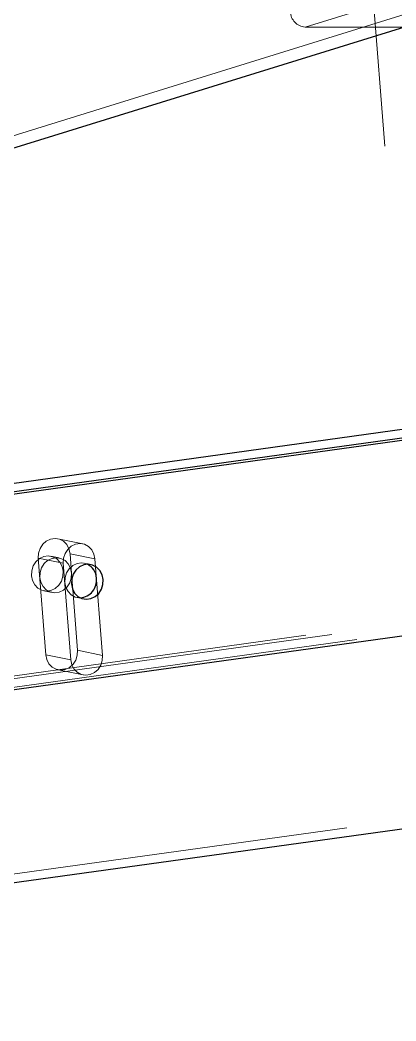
# Model space of a CAD drawing. Header units: millimetres. Extents: x 122 to 2816, y -707 to 556.
# Drawn here: x 672.285 to 673.159, y 299.57 to 301.897 of the extents above; entities that cross this region are included whole.
import ezdxf

# ---------------------------------------------------------------- set-up
doc = ezdxf.new("R2010")
doc.units = ezdxf.units.MM
doc.linetypes.add('HIDDEN', pattern=[1.905, 1.27, -0.635])

msp = doc.modelspace()

# ---------------------------------------------------------------- linework, layer by layer
at = {"color": 7, "linetype": 'HIDDEN', "lineweight": 18}
for p, q in [((670.147718, 300.971311), (689.687689, 307.021205)), ((673.035076, 302.869773), (673.174154, 301.072994)), ((673.846547, 302.15881), (672.948157, 301.880654)), ((673.177371, 301.880654), (672.948157, 301.880654)), ((669.805194, 300.029909), (678.000525, 301.16917)), ((669.865534, 300.031617), (677.978911, 301.159485)), ((669.923624, 300.019651), (678.037002, 301.147519)), ((669.900303, 299.582422), (678.013681, 300.71029)), ((672.43108, 300.679558), (672.37299, 300.691524)), ((672.327857, 300.64633), (672.385947, 300.634364)), ((672.327857, 300.64633), (672.345242, 300.421732)), ((672.376467, 300.646605), (672.357103, 300.650593)), ((672.401615, 300.656583), (672.459705, 300.644617)), ((672.40599, 300.600061), (672.401615, 300.656583)), ((672.385947, 300.634364), (672.403332, 300.409766)), ((672.450047, 300.631448), (672.434557, 300.634639)), ((672.47709, 300.42002), (672.459705, 300.644617)), ((672.340596, 300.570458), (672.35996, 300.566469)), ((672.419, 300.431986), (672.408082, 300.573035)), ((672.41805, 300.554503), (672.433541, 300.551312)), ((672.345242, 300.421732), (672.403332, 300.409766)), ((672.419, 300.431986), (672.47709, 300.42002)), ((672.373868, 300.386791), (672.431958, 300.374825))]:
    msp.add_line(p, q, dxfattribs=at)
at = {"color": 7, "linetype": 'Continuous', "lineweight": 25}
for p, q in [((672.153919, 301.563777), (673.282098, 301.913079)), ((673.674946, 300.995163), (670.982009, 300.620809)), ((673.673411, 301.014991), (670.983437, 300.641049)), ((673.675355, 300.989876), (670.981494, 300.615393)), ((672.408082, 300.573035), (672.40599, 300.600061)), ((670.370288, 300.076399), (673.804042, 300.553737)), ((669.958393, 299.570456), (674.102863, 300.146593))]:
    msp.add_line(p, q, dxfattribs=at)
at = {"color": 7, "linetype": 'HIDDEN', "lineweight": 18, "flags": 128}
for points in [[(672.401615, 300.656583), (672.39924, 300.667765), (672.394069, 300.677626), (672.386522, 300.685367), (672.37721, 300.69036), (672.366887, 300.692202), (672.35639, 300.690743), (672.34657, 300.686101), (672.338221, 300.678652), (672.33202, 300.669), (672.32847, 300.657927), (672.327857, 300.64633)], [(672.459705, 300.644617), (672.45733, 300.655799), (672.452159, 300.66566), (672.444612, 300.673401), (672.4353, 300.678394), (672.424977, 300.680236), (672.414481, 300.678777), (672.40466, 300.674135), (672.396311, 300.666686), (672.39011, 300.657034), (672.38656, 300.645961), (672.385947, 300.634364)], [(672.311971, 300.605399), (672.312583, 300.616996), (672.316133, 300.628069), (672.322334, 300.637721), (672.330683, 300.64517), (672.340504, 300.649812), (672.351001, 300.651271), (672.361323, 300.649429), (672.370636, 300.644436), (672.378183, 300.636695), (672.383353, 300.626834), (672.385729, 300.615652), (672.385117, 300.604055), (672.381566, 300.592981), (672.375365, 300.58333), (672.367016, 300.575881), (672.357196, 300.571239), (672.346699, 300.56978), (672.336376, 300.571622), (672.327064, 300.576615), (672.319517, 300.584356), (672.314346, 300.594217), (672.311971, 300.605399)], [(672.405092, 300.611663), (672.402717, 300.622846), (672.397546, 300.632706), (672.389999, 300.640447), (672.380687, 300.645441), (672.370364, 300.647282), (672.359867, 300.645823), (672.350047, 300.641181), (672.341698, 300.633733), (672.335497, 300.624081), (672.331946, 300.613008), (672.331334, 300.60141), (672.33371, 300.590228), (672.33888, 300.580367), (672.346428, 300.572626), (672.35574, 300.567633), (672.366062, 300.565791), (672.376559, 300.56725), (672.38638, 300.571892), (672.394729, 300.579341), (672.40093, 300.588993), (672.40448, 300.600066), (672.405092, 300.611663)], [(672.44211, 300.632109), (672.438777, 300.633475), (672.428454, 300.635317), (672.417958, 300.633857), (672.408137, 300.629215), (672.399788, 300.621767), (672.393587, 300.612115), (672.390037, 300.601042), (672.389424, 300.589444), (672.3918, 300.578262), (672.396971, 300.568401), (672.404518, 300.560661), (672.41383, 300.555667), (672.424152, 300.553825), (672.425988, 300.553842)], [(672.345242, 300.421732), (672.347618, 300.41055), (672.352788, 300.400689), (672.360335, 300.392949), (672.369647, 300.387955), (672.37997, 300.386113), (672.390467, 300.387572), (672.400288, 300.392214), (672.408637, 300.399663), (672.414837, 300.409315), (672.418388, 300.420388), (672.419, 300.431986)], [(672.403332, 300.409766), (672.405708, 300.398584), (672.410878, 300.388724), (672.418425, 300.380983), (672.427738, 300.375989), (672.43806, 300.374147), (672.448557, 300.375607), (672.458378, 300.380249), (672.466727, 300.387697), (672.472928, 300.397349), (672.476478, 300.408422), (672.47709, 300.42002)]]:
    msp.add_lwpolyline(points, dxfattribs=at)
at = {"color": 7, "linetype": 'Continuous', "lineweight": 25, "flags": 128}
msp.add_lwpolyline([(672.478673, 300.596507), (672.476298, 300.607689), (672.471127, 300.61755), (672.46358, 300.62529), (672.454268, 300.630284), (672.443945, 300.632126), (672.433448, 300.630667), (672.423627, 300.626025), (672.415279, 300.618576), (672.409078, 300.608924), (672.405527, 300.597851), (672.404915, 300.586253), (672.407291, 300.575071), (672.412461, 300.565211), (672.420008, 300.55747), (672.42932, 300.552476), (672.439643, 300.550634), (672.45014, 300.552094), (672.459961, 300.556736), (672.46831, 300.564184), (672.47451, 300.573836), (672.478061, 300.584909), (672.478673, 300.596507)], dxfattribs=at)
at = {"color": 7, "linetype": 'HIDDEN', "lineweight": 18}
msp.add_arc((672.951074, 301.917747), 0.037208, 181.782999, 265.504575, dxfattribs=at)
at = {"color": 7, "linetype": 'Continuous', "lineweight": 25}
for centre, radius, start, end in [((672.424817, 300.59781), 0.038412, 2.816594, 63.243758), ((672.422186, 300.594938), 0.041272, 275.285783, 6.621698)]:
    msp.add_arc(centre, radius, start, end, dxfattribs=at)

doc.saveas('drawing.dxf')
